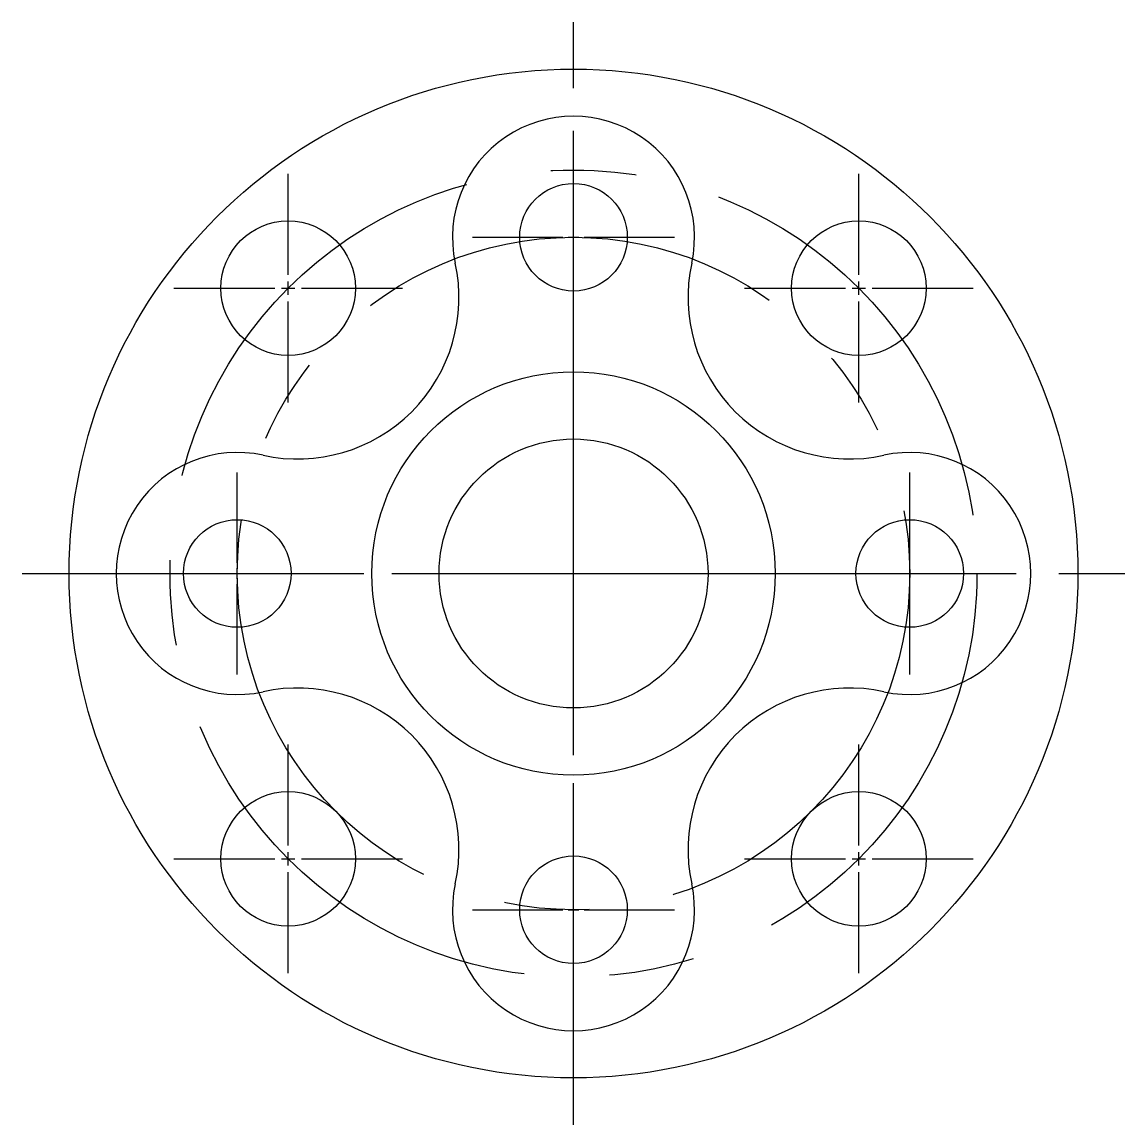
# Model space of a CAD drawing. Header units: millimetres. Extents: x 2820.8 to 2902.8, y 1276.8 to 1358.8.
import ezdxf

# ---------------------------------------------------------------- set-up
doc = ezdxf.new("R2010")
doc.units = ezdxf.units.MM
doc.linetypes.add('CENTER', pattern=[50.8, 31.75, -6.35, 6.35, -6.35])
doc.linetypes.add('CENTER2', pattern=[28.575, 19.05, -3.175, 3.175, -3.175])

# ---------------------------------------------------------------- blocks, each defined once
blk = doc.blocks.new('*U2')
at = {"color": 0, "linetype": 'CENTER2', "transparency": 16777216}
for p, q in [((0, 2), (0, 13.5)), ((-13.5, 0), (-2, 0)), ((2, 0), (13.5, 0)), ((0, -13.5), (0, -2))]:
    blk.add_line(p, q, dxfattribs=at)
at = {"color": 0, "linetype": 'Continuous', "transparency": 16777216}
for p, q in [((0, -1), (0, 1)), ((-1, 0), (1, 0))]:
    blk.add_line(p, q, dxfattribs=at)
blk = doc.blocks.new('*U3')
at = {"color": 0, "linetype": 'CENTER2', "transparency": 16777216}
for p, q in [((0, 0.8), (0, 7.5)), ((-7.5, 0), (-0.8, 0)), ((0.8, 0), (7.5, 0)), ((0, -7.5), (0, -0.8))]:
    blk.add_line(p, q, dxfattribs=at)
at = {"color": 0, "linetype": 'Continuous', "transparency": 16777216}
for p, q in [((-0.4, 0), (0.4, 0)), ((0, -0.4), (0, 0.4))]:
    blk.add_line(p, q, dxfattribs=at)
blk = doc.blocks.new('*U4')
at = {"color": 0, "linetype": 'CENTER2', "transparency": 16777216}
for p, q in [((0, 1), (0, 8.5)), ((-8.5, 0), (-1, 0)), ((1, 0), (8.5, 0)), ((0, -8.5), (0, -1))]:
    blk.add_line(p, q, dxfattribs=at)
at = {"color": 0, "linetype": 'Continuous', "transparency": 16777216}
for p, q in [((-0.5, 0), (0.5, 0)), ((0, -0.5), (0, 0.5))]:
    blk.add_line(p, q, dxfattribs=at)
blk = doc.blocks.new('*U5')
at = {"color": 0, "linetype": 'CENTER2', "transparency": 16777216}
for p, q in [((0, 0.8), (0, 7.5)), ((-7.5, 0), (-0.8, 0)), ((0.8, 0), (7.5, 0)), ((0, -7.5), (0, -0.8))]:
    blk.add_line(p, q, dxfattribs=at)
at = {"color": 0, "linetype": 'Continuous', "transparency": 16777216}
for p, q in [((-0.4, 0), (0.4, 0)), ((0, -0.4), (0, 0.4))]:
    blk.add_line(p, q, dxfattribs=at)
blk = doc.blocks.new('*U6')
at = {"color": 0, "linetype": 'CENTER2', "transparency": 16777216}
for p, q in [((0, 1), (0, 8.5)), ((-8.5, 0), (-1, 0)), ((1, 0), (8.5, 0)), ((0, -8.5), (0, -1))]:
    blk.add_line(p, q, dxfattribs=at)
at = {"color": 0, "linetype": 'Continuous', "transparency": 16777216}
for p, q in [((-0.5, 0), (0.5, 0)), ((0, -0.5), (0, 0.5))]:
    blk.add_line(p, q, dxfattribs=at)
blk = doc.blocks.new('*U7')
at = {"color": 0, "linetype": 'CENTER2', "transparency": 16777216}
for p, q in [((0, 0.8), (0, 7.5)), ((-7.5, 0), (-0.8, 0)), ((0.8, 0), (7.5, 0)), ((0, -7.5), (0, -0.8))]:
    blk.add_line(p, q, dxfattribs=at)
at = {"color": 0, "linetype": 'Continuous', "transparency": 16777216}
for p, q in [((-0.4, 0), (0.4, 0)), ((0, -0.4), (0, 0.4))]:
    blk.add_line(p, q, dxfattribs=at)
blk = doc.blocks.new('*U8')
at = {"color": 0, "linetype": 'CENTER2', "transparency": 16777216}
for p, q in [((0, 1), (0, 8.5)), ((-8.5, 0), (-1, 0)), ((1, 0), (8.5, 0)), ((0, -8.5), (0, -1))]:
    blk.add_line(p, q, dxfattribs=at)
at = {"color": 0, "linetype": 'Continuous', "transparency": 16777216}
for p, q in [((-0.5, 0), (0.5, 0)), ((0, -0.5), (0, 0.5))]:
    blk.add_line(p, q, dxfattribs=at)
blk = doc.blocks.new('*U9')
at = {"color": 0, "linetype": 'CENTER2', "transparency": 16777216}
for p, q in [((0, 0.8), (0, 7.5)), ((-7.5, 0), (-0.8, 0)), ((0.8, 0), (7.5, 0)), ((0, -7.5), (0, -0.8))]:
    blk.add_line(p, q, dxfattribs=at)
at = {"color": 0, "linetype": 'Continuous', "transparency": 16777216}
for p, q in [((-0.4, 0), (0.4, 0)), ((0, -0.4), (0, 0.4))]:
    blk.add_line(p, q, dxfattribs=at)
blk = doc.blocks.new('*U10')
at = {"color": 0, "linetype": 'CENTER2', "transparency": 16777216}
for p, q in [((0, 1), (0, 8.5)), ((-8.5, 0), (-1, 0)), ((1, 0), (8.5, 0)), ((0, -8.5), (0, -1))]:
    blk.add_line(p, q, dxfattribs=at)
at = {"color": 0, "linetype": 'Continuous', "transparency": 16777216}
for p, q in [((-0.5, 0), (0.5, 0)), ((0, -0.5), (0, 0.5))]:
    blk.add_line(p, q, dxfattribs=at)
blk = doc.blocks.new('*U11')
at = {"color": 0, "linetype": 'CENTER2', "transparency": 16777216}
for p, q in [((0, 7.5), (0, 41)), ((-41, 0), (-7.5, 0)), ((7.5, 0), (41, 0)), ((0, -41), (0, -7.5))]:
    blk.add_line(p, q, dxfattribs=at)
at = {"color": 0, "linetype": 'Continuous', "transparency": 16777216}
for p, q in [((0, -3.75), (0, 3.75)), ((-3.75, 0), (3.75, 0))]:
    blk.add_line(p, q, dxfattribs=at)

msp = doc.modelspace()

# ---------------------------------------------------------------- linework, layer by layer
for centre, radius in [((2861.755, 1317.824), 37.5), ((2861.755, 1342.824), 4), ((2840.541, 1339.037), 5), ((2882.968, 1339.037), 5), ((2861.755, 1317.824), 15), ((2861.755, 1317.824), 10), ((2836.755, 1317.824), 4), ((2886.755, 1317.824), 4), ((2840.541, 1296.611), 5), ((2882.968, 1296.611), 5), ((2861.755, 1292.824), 4)]:
    msp.add_circle(centre, radius)
at = {"color": 3, "linetype": 'CENTER'}
for radius in [30, 25]:
    msp.add_circle((2861.755, 1317.824), radius, dxfattribs=at)
for centre, radius, start, end in [((2861.755, 1342.824), 9, 347.66997, 192.33003), ((2841.239, 1338.339), 12, 257.66997, 12.33003), ((2882.27, 1338.339), 12, 167.66997, 282.33003), ((2836.755, 1317.824), 9, 77.66997, 282.33003), ((2886.755, 1317.824), 9, 257.66997, 102.33003), ((2841.239, 1297.308), 12, 347.66997, 102.33003), ((2882.27, 1297.308), 12, 77.66997, 192.33003), ((2861.755, 1292.824), 9, 167.66997, 12.33003)]:
    msp.add_arc(centre, radius, start, end)

# ---------------------------------------------------------------- block references
at = {"linetype": 'CENTER2'}
for name, p in [('*U11', (2861.755, 1317.824)), ('*U3', (2861.755, 1342.824)), ('*U10', (2840.541, 1339.037)), ('*U4', (2882.968, 1339.037)), ('*U2', (2861.755, 1317.824)), ('*U9', (2836.755, 1317.824)), ('*U5', (2886.755, 1317.824)), ('*U8', (2840.541, 1296.611)), ('*U6', (2882.968, 1296.611)), ('*U7', (2861.755, 1292.824))]:
    msp.add_blockref(name, p, dxfattribs=at)

doc.saveas('drawing.dxf')
